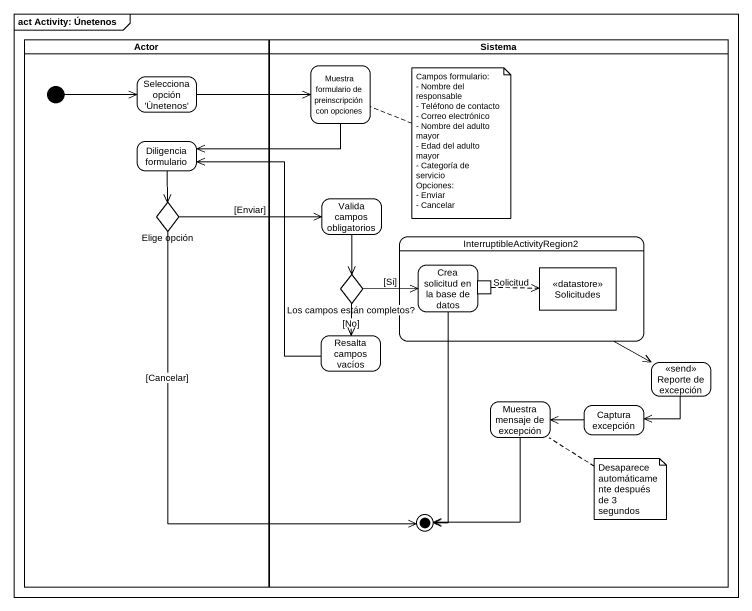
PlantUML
@startuml
mainframe act Activity: Únetenos
hide empty description
state "Actor" as Actor_ <<partition>> {
  state "Selecciona opción 'Únetenos'" as Selecciona_opción_Únetenos
  state "Diligencia formulario" as Diligencia_formulario
  state "Elige opción" as Elige_opción <<choice>>
  [*] -right-> Selecciona_opción_Únetenos
}
state Sistema <<partition>> {
  state "Muestra formulario de preinscripción con opciones" as Muestra_formulario_de
  state "Valida campos obligatorios" as Valida_campos_obligatorios
  state InterruptibleActivityRegion2 {
    state "Crea solicitud en la base de datos" as Crea_solicitud_en_la_base {
      state Solicitud <<outputPin>>
    }
    state Solicitudes <<datastore>>
  }
  state "Los campos están completos?" as Los_campos_están_completos <<choice>>
  state "Resalta campos vacíos" as Resalta_campos_vacíos
  state "Reporte de excepción" as Reporte_de_excepción <<send>>
  state "Muestra mensaje de excepción" as Muestra_mensaje_de_excepción
  state "Captura excepción" as Captura_excepción
  state final1 <<end>>
}
Muestra_formulario_de -left-> Diligencia_formulario
Selecciona_opción_Únetenos -right-> Muestra_formulario_de
Diligencia_formulario --> Elige_opción
Elige_opción -right-> Valida_campos_obligatorios : [Enviar]
Elige_opción --> final1 : [Cancelar]
Valida_campos_obligatorios --> Los_campos_están_completos
InterruptibleActivityRegion2 -right-> Reporte_de_excepción
Crea_solicitud_en_la_base --> final1
Los_campos_están_completos -right-> Crea_solicitud_en_la_base : [Si]
Los_campos_están_completos --> Resalta_campos_vacíos : [No]
Solicitud -right[dashed]-> Solicitudes
Resalta_campos_vacíos -up-> Diligencia_formulario
Reporte_de_excepción --> Captura_excepción
Muestra_mensaje_de_excepción --> final1
Captura_excepción -left-> Muestra_mensaje_de_excepción
note right of Muestra_formulario_de
  Campos formulario:
  - Nombre del responsable
  - Teléfono de contacto
  - Correo electrónico
  - Nombre del adulto mayor
  - Edad del adulto mayor
  - Categoría de servicio
  Opciones:
  - Enviar
  - Cancelar
end note
note bottom of Muestra_mensaje_de_excepción : Desaparece automáticamente después de 3 segundos
@enduml
